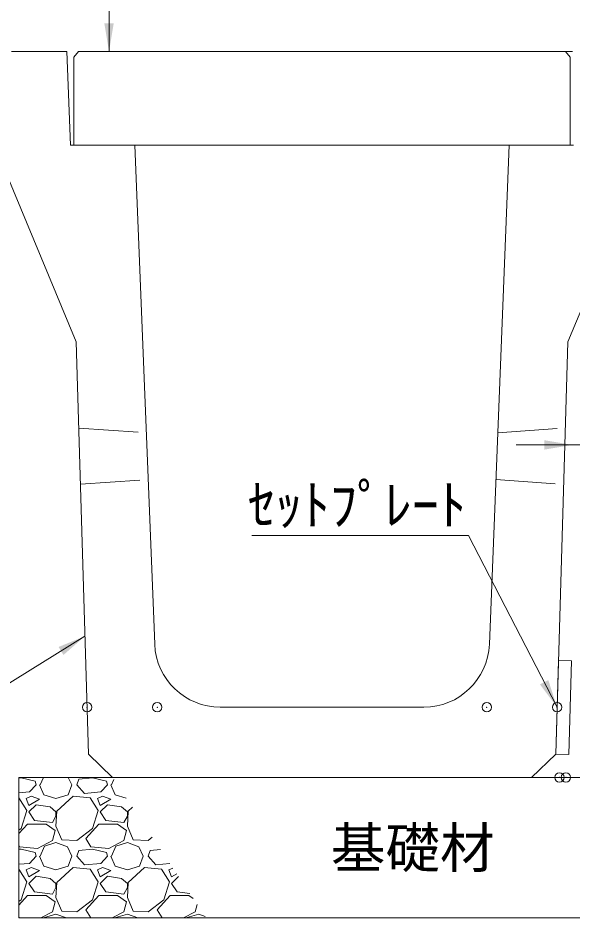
# Model space of a CAD drawing. Units: millimetres at full size; details may follow other scales. Extents: x 172874 to 217143, y 854931 to 903297.
# Drawn here: x 181882 to 182474, y 870881 to 871842 of the extents above; entities that cross this region are included whole.
import ezdxf
from ezdxf.enums import TextEntityAlignment as Align

# ---------------------------------------------------------------- set-up
doc = ezdxf.new("R2010")
doc.units = ezdxf.units.MM
doc.header["$LTSCALE"] = 20
doc.header["$PDMODE"] = 32
doc.header["$PDSIZE"] = 10
doc.linetypes.add('USER2', pattern=[4.7625, 3.175, -1.5875])
for name, color, linetype, lineweight in [('セットプレート', 3, 'Continuous', 13), ('基礎材', 7, 'Continuous', 15), ('寸法線', 7, 'Continuous', 13), ('引出線', 4, 'Continuous', 13), ('本体', 2, 'Continuous', 13), ('補助線', 8, 'Continuous', 13), ('ﾊｯﾁﾝｸﾞ', 7, 'Continuous', 5)]:
    doc.layers.add(name, color=color, linetype=linetype, lineweight=lineweight)
doc.styles.add('ＭＳ ゴシック', font='')
doc.styles.get('ＭＳ ゴシック').set_extended_font_data('MS Gothic')

# ---------------------------------------------------------------- blocks, each defined once
blk = doc.blocks.new('filled_arrow')
at = {"color": 0, "linetype": 'Continuous', "lineweight": -2}
blk.add_solid([(7.5, 1.25), (0, 0), (7.5, -1.25)], dxfattribs=at)

msp = doc.modelspace()

# ---------------------------------------------------------------- linework, layer by layer
at = {"layer": 'セットプレート'}
msp.add_lwpolyline([(182456.73, 871056.41), (182470.72, 871056), (182473.67, 871155.95), (182459.67, 871156.37)], close=True, dxfattribs=at)
at = {"layer": '基礎材'}
for p, q in [((181883.41, 871031.42), (182724.7, 871031.42)), ((181883.41, 871031.42), (181883.41, 870881.42)), ((181883.41, 870881.42), (182724.7, 870881.42))]:
    msp.add_line(p, q, dxfattribs=at)
at = {"layer": '寸法線'}
for p, q in [((181979.7, 871806.42), (181979.7, 872406.42)), ((182474.7, 871806.42), (181979.7, 871806.42)), ((182604.7, 871386.42), (182414.7, 871386.42))]:
    msp.add_line(p, q, dxfattribs=at)
at = {"layer": '引出線'}
for points in [[(182458.2, 871106.39), (182363.51, 871289.87), (182132.15, 871289.87)], [(181953.97, 871182.24), (181833.76, 871107.95), (181552.23, 871107.95)]]:
    msp.add_lwpolyline(points, dxfattribs=at)
at = {"layer": '本体'}
for p, q in [((181875.7, 871806.42), (181934.7, 871806.42)), ((181934.7, 871806.42), (181938.7, 871706.42)), ((181938.7, 871706.42), (182007.2, 871706.42)), ((182007.2, 871706.42), (182028.51, 871173.62)), ((182407.2, 871706.42), (182385.89, 871173.62)), ((182407.2, 871706.42), (182475.7, 871706.42)), ((181869.7, 871676.42), (181944.7, 871496.42)), ((182544.7, 871676.42), (182469.7, 871496.42)), ((181944.7, 871496.42), (181957.68, 871056.41)), ((182469.7, 871496.42), (182456.73, 871056.41)), ((182098.46, 871106.42), (182315.95, 871106.42)), ((181957.68, 871056.41), (181983.41, 871031.42)), ((182430.99, 871031.42), (182456.73, 871056.41)), ((181983.41, 871031.42), (182430.99, 871031.42))]:
    msp.add_line(p, q, dxfattribs=at)
at = {"layer": '本体', "linetype": 'USER2'}
for p, q in [((181947.41, 871404.42), (182019.48, 871399.42)), ((182394.92, 871399.42), (182466.99, 871404.42)), ((181949.18, 871344.42), (182021.48, 871349.42)), ((182392.92, 871349.42), (182465.22, 871344.42))]:
    msp.add_line(p, q, dxfattribs=at)
at = {"layer": '本体', "lineweight": 20}
msp.add_lwpolyline([(181942.2, 871800.42), (181947.2, 871806.42), (182467.2, 871806.42), (182472.2, 871800.42), (182472.2, 871706.42), (181942.2, 871706.42)], close=True, dxfattribs=at)
at = {"layer": '本体'}
for centre, start, end in [((182098.46, 871176.42), 182.29061, 270), ((182315.95, 871176.42), 270, 357.70939)]:
    msp.add_arc(centre, 70, start, end, dxfattribs=at)
at = {"layer": '補助線'}
for p in [(181956.2, 871106.42), (182031.2, 871106.42), (182383.2, 871106.42), (182458.2, 871106.42), (182460.7, 871031.42), (182467.7, 871031.42), (182467.7, 871031.42)]:
    msp.add_point(p, dxfattribs=at)
at = {"layer": 'ﾊｯﾁﾝｸﾞ'}
for p, q in [((181885.72, 871031.19), (181883.41, 871030.95)), ((181900.96, 871027.38), (181885.72, 871031.19)), ((181906.29, 871023.57), (181909.65, 871031.42)), ((181936.2, 871031.42), (181939.82, 871023.57)), ((181945.15, 871023.57), (181947.44, 871029.67)), ((181961.92, 871031.19), (181947.44, 871029.67)), ((181977.16, 871027.38), (181961.92, 871031.19)), ((181982.49, 871023.57), (181984.9, 871029.19)), ((181901.72, 871023.57), (181894.86, 871015.95)), ((181901.72, 871023.57), (181900.96, 871027.38)), ((181905.53, 871023.57), (181910.1, 871012.9)), ((181936.01, 871012.9), (181939.82, 871023.57)), ((181953.53, 871014.43), (181945.15, 871023.57)), ((181977.92, 871023.57), (181971.06, 871015.95)), ((181977.92, 871023.57), (181977.16, 871027.38)), ((181981.73, 871023.57), (181986.3, 871012.9)), ((181894.86, 871015.95), (181883.41, 871014.96)), ((181883.43, 871009.86), (181883.41, 871009.86)), ((181891.81, 870996.14), (181883.43, 871009.86)), ((181896.38, 871011.38), (181891.05, 871009.09)), ((181905.53, 871008.33), (181896.38, 871011.38)), ((181910.1, 871012.9), (181923.05, 871009.09)), ((181923.05, 871009.09), (181936.01, 871012.9)), ((181941.34, 871011.38), (181923.82, 870995.38)), ((181959.63, 871009.86), (181941.34, 871011.38)), ((181971.06, 871015.95), (181953.53, 871014.43)), ((181968.01, 870996.14), (181959.63, 871009.86)), ((181972.58, 871011.38), (181967.25, 871009.09)), ((181981.73, 871008.33), (181972.58, 871011.38)), ((181986.3, 871012.9), (181998.06, 871009.44)), ((181891.05, 871009.09), (181894.1, 871001.47)), ((181894.1, 871001.47), (181905.53, 871008.33)), ((181901.72, 871002.24), (181894.1, 870994.62)), ((181916.96, 870999.95), (181901.72, 871002.24)), ((181923.05, 870994.62), (181916.96, 870999.95)), ((181967.25, 871009.09), (181970.3, 871001.47)), ((181970.3, 871001.47), (181981.73, 871008.33)), ((181977.92, 871002.24), (181970.3, 870994.62)), ((181993.16, 870999.95), (181977.92, 871002.24)), ((181999.25, 870994.62), (181993.16, 870999.95)), ((181885.72, 870977.09), (181891.81, 870996.14)), ((181894.1, 870994.62), (181900.19, 870985.47)), ((181919.24, 870983.19), (181923.05, 870990.04)), ((181923.82, 870995.38), (181923.05, 870979.38)), ((181923.05, 870990.04), (181923.05, 870994.62)), ((181961.92, 870977.09), (181968.01, 870996.14)), ((181970.3, 870994.62), (181976.39, 870985.47)), ((181995.44, 870983.19), (181999.25, 870990.04)), ((182000.02, 870995.38), (181999.25, 870979.38)), ((181999.25, 870990.04), (181999.25, 870994.62)), ((182004.63, 870999.59), (182000.02, 870995.38)), ((181883.41, 870971.48), (181892.57, 870981.66)), ((181892.57, 870981.66), (181912.39, 870981.66)), ((181900.19, 870985.47), (181919.24, 870983.19)), ((181912.39, 870981.66), (181922.29, 870974.8)), ((181955.06, 870966.42), (181968.77, 870981.66)), ((181968.77, 870981.66), (181988.59, 870981.66)), ((181976.39, 870985.47), (181995.44, 870983.19)), ((181988.59, 870981.66), (181998.49, 870974.8)), ((181883.41, 870975.31), (181885.72, 870977.09)), ((181922.29, 870974.8), (181919.24, 870964.14)), ((181923.05, 870979.38), (181929.15, 870964.9)), ((181945.15, 870964.14), (181961.92, 870977.09)), ((181998.49, 870974.8), (181995.44, 870964.14)), ((181999.25, 870979.38), (182005.35, 870964.9)), ((181919.24, 870964.14), (181903.24, 870955.75)), ((181910.86, 870958.04), (181923.05, 870961.85)), ((181923.05, 870961.85), (181935.25, 870957.28)), ((181929.15, 870964.9), (181945.15, 870964.14)), ((181960.39, 870957.28), (181955.06, 870966.42)), ((181995.44, 870964.14), (181979.44, 870955.75)), ((181987.06, 870958.04), (181999.25, 870961.85)), ((181999.25, 870961.85), (182011.45, 870957.28)), ((182005.35, 870964.9), (182021.35, 870964.14)), ((182021.35, 870964.14), (182025.92, 870967.66)), ((181884.19, 870957.28), (181883.41, 870958.61)), ((181885.72, 870954.99), (181883.41, 870954.75)), ((181903.24, 870955.75), (181884.19, 870957.28)), ((181900.96, 870951.18), (181885.72, 870954.99)), ((181906.29, 870947.37), (181910.86, 870958.04)), ((181935.25, 870957.28), (181939.82, 870947.37)), ((181945.15, 870947.37), (181947.44, 870953.47)), ((181961.92, 870954.99), (181947.44, 870953.47)), ((181979.44, 870955.75), (181960.39, 870957.28)), ((181977.16, 870951.18), (181961.92, 870954.99)), ((181982.49, 870947.37), (181987.06, 870958.04)), ((182011.45, 870957.28), (182016.02, 870947.37)), ((182021.35, 870947.37), (182023.64, 870953.47)), ((182034.61, 870954.62), (182023.64, 870953.47)), ((181901.72, 870947.37), (181894.86, 870939.75)), ((181901.72, 870947.37), (181900.96, 870951.18)), ((181905.53, 870947.37), (181910.1, 870936.7)), ((181936.01, 870936.7), (181939.82, 870947.37)), ((181953.53, 870938.23), (181945.15, 870947.37)), ((181977.92, 870947.37), (181971.06, 870939.75)), ((181977.92, 870947.37), (181977.16, 870951.18)), ((181981.73, 870947.37), (181986.3, 870936.7)), ((182012.21, 870936.7), (182016.02, 870947.37)), ((182029.73, 870938.23), (182021.35, 870947.37)), ((181894.86, 870939.75), (181883.41, 870938.76)), ((181883.43, 870933.66), (181883.41, 870933.66)), ((181891.81, 870919.94), (181883.43, 870933.66)), ((181896.38, 870935.18), (181891.05, 870932.89)), ((181891.05, 870932.89), (181894.1, 870925.27)), ((181905.53, 870932.13), (181896.38, 870935.18)), ((181910.1, 870936.7), (181923.05, 870932.89)), ((181923.05, 870932.89), (181936.01, 870936.7)), ((181941.34, 870935.18), (181923.82, 870919.18)), ((181959.63, 870933.66), (181941.34, 870935.18)), ((181971.06, 870939.75), (181953.53, 870938.23)), ((181968.01, 870919.94), (181959.63, 870933.66)), ((181972.58, 870935.18), (181967.25, 870932.89)), ((181967.25, 870932.89), (181970.3, 870925.27)), ((181981.73, 870932.13), (181972.58, 870935.18)), ((181986.3, 870936.7), (181999.25, 870932.89)), ((181999.25, 870932.89), (182012.21, 870936.7)), ((182017.54, 870935.18), (182000.02, 870919.18)), ((182035.83, 870933.66), (182017.54, 870935.18)), ((182044.67, 870939.53), (182029.73, 870938.23)), ((182044.21, 870919.94), (182035.83, 870933.66)), ((182047.84, 870934.78), (182043.45, 870932.89)), ((182043.45, 870932.89), (182046.5, 870925.27)), ((181894.1, 870925.27), (181905.53, 870932.13)), ((181901.72, 870926.04), (181894.1, 870918.42)), ((181916.96, 870923.75), (181901.72, 870926.04)), ((181923.05, 870918.42), (181916.96, 870923.75)), ((181970.3, 870925.27), (181981.73, 870932.13)), ((181977.92, 870926.04), (181970.3, 870918.42)), ((181993.16, 870923.75), (181977.92, 870926.04)), ((181999.25, 870918.42), (181993.16, 870923.75)), ((182046.5, 870925.27), (182051.98, 870928.57)), ((182053.85, 870925.77), (182046.5, 870918.42)), ((181885.72, 870900.89), (181891.81, 870919.94)), ((181894.1, 870918.42), (181900.19, 870909.27)), ((181919.24, 870906.99), (181923.05, 870913.84)), ((181923.82, 870919.18), (181923.05, 870903.18)), ((181923.05, 870913.84), (181923.05, 870918.42)), ((181961.92, 870900.89), (181968.01, 870919.94)), ((181970.3, 870918.42), (181976.39, 870909.27)), ((181995.44, 870906.99), (181999.25, 870913.84)), ((182000.02, 870919.18), (181999.25, 870903.18)), ((181999.25, 870913.84), (181999.25, 870918.42)), ((182038.12, 870900.89), (182044.21, 870919.94)), ((182046.5, 870918.42), (182052.59, 870909.27)), ((181883.41, 870895.28), (181892.57, 870905.46)), ((181892.57, 870905.46), (181912.39, 870905.46)), ((181900.19, 870909.27), (181919.24, 870906.99)), ((181912.39, 870905.46), (181922.29, 870898.6)), ((181955.06, 870890.22), (181968.77, 870905.46)), ((181968.77, 870905.46), (181988.59, 870905.46)), ((181976.39, 870909.27), (181995.44, 870906.99)), ((181988.59, 870905.46), (181998.49, 870898.6)), ((182031.26, 870890.22), (182044.97, 870905.46)), ((182044.97, 870905.46), (182064.79, 870905.46)), ((182052.59, 870909.27), (182065.91, 870907.67)), ((182064.79, 870905.46), (182069.61, 870902.12)), ((181883.41, 870899.11), (181885.72, 870900.89)), ((181922.29, 870898.6), (181919.24, 870887.94)), ((181923.05, 870903.18), (181929.15, 870888.7)), ((181945.15, 870887.94), (181961.92, 870900.89)), ((181998.49, 870898.6), (181995.44, 870887.94)), ((181999.25, 870903.18), (182005.35, 870888.7)), ((182021.35, 870887.94), (182038.12, 870900.89)), ((182073.87, 870895.73), (182071.64, 870887.94)), ((181919.24, 870887.94), (181906.8, 870881.42)), ((181910.86, 870881.84), (181923.05, 870885.65)), ((181923.05, 870885.65), (181934.33, 870881.42)), ((181929.15, 870888.7), (181945.15, 870887.94)), ((181960.19, 870881.42), (181955.06, 870890.22)), ((181995.44, 870887.94), (181983, 870881.42)), ((181987.06, 870881.84), (181999.25, 870885.65)), ((181999.25, 870885.65), (182010.53, 870881.42)), ((182005.35, 870888.7), (182021.35, 870887.94)), ((182036.39, 870881.42), (182031.26, 870890.22)), ((182071.64, 870887.94), (182059.2, 870881.42)), ((182063.26, 870881.84), (182075.45, 870885.65)), ((182075.45, 870885.65), (182082.31, 870883.08)), ((181883.99, 870881.42), (181883.41, 870882.41)), ((181910.68, 870881.42), (181910.86, 870881.84)), ((181986.88, 870881.42), (181987.06, 870881.84)), ((182063.08, 870881.42), (182063.26, 870881.84))]:
    msp.add_line(p, q, dxfattribs=at)

# ---------------------------------------------------------------- block references
at = {"layer": '寸法線', "xscale": 4, "yscale": 4}
for p, rotation in [((181979.7, 871806.42), 90), ((182474.7, 871386.42), 180)]:
    msp.add_blockref('filled_arrow', p, dxfattribs=dict(at, rotation=rotation))
at = {"layer": '引出線', "xscale": 4, "yscale": 4}
for p, rotation in [((181953.97, 871182.24), 211.7), ((182458.2, 871106.39), 117.3)]:
    msp.add_blockref('filled_arrow', p, dxfattribs=dict(at, rotation=rotation))

# ---------------------------------------------------------------- texts
at = {"layer": '寸法線', "style": 'ＭＳ ゴシック'}
msp.add_text('基礎材', height=42.72, dxfattribs=at).set_placement((182304.06, 870956.42), align=Align.MIDDLE_CENTER)
at = {"layer": '引出線', "style": 'ＭＳ ゴシック'}
msp.add_text('ｾｯﾄﾌﾟﾚｰﾄ', height=42.72, dxfattribs=at).set_placement((182361.26, 871343.87), align=Align.TOP_RIGHT)

doc.saveas('drawing.dxf')
